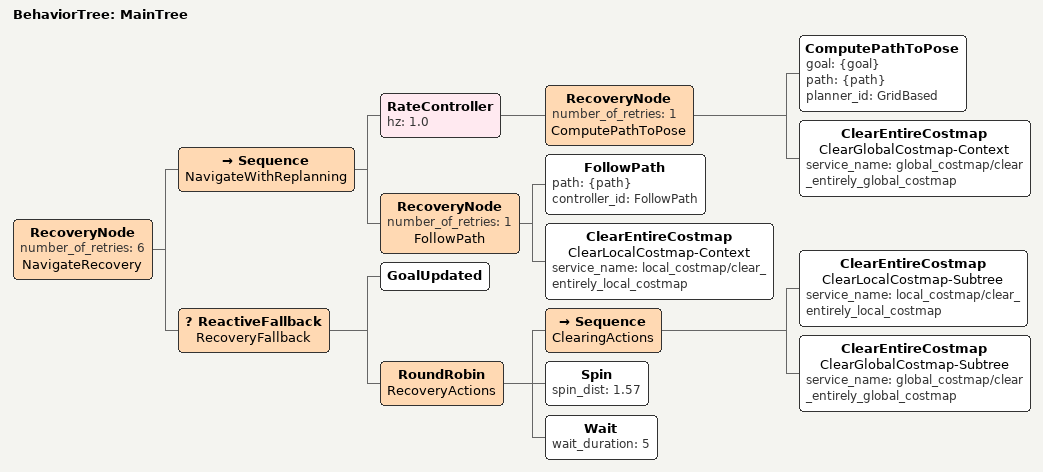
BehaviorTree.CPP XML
<root main_tree_to_execute="MainTree">
  <BehaviorTree ID="MainTree">

    <!--
      NavigateRecovery: 外层的恢复节点
      number_of_retries=6 → 主逻辑失败后最多尝试 6 次恢复
    -->
    <RecoveryNode number_of_retries="6" name="NavigateRecovery">

      <!-- ======== 正常导航序列 ======== -->
      <Sequence name="NavigateWithReplanning">

        <!--
          RateController hz=1.0 → 每秒检查一次路径是否需要重规划
          Internal RecoveryNode → 规划失败时清 global costmap 重试一次
        -->
        <RateController hz="1.0">
          <RecoveryNode number_of_retries="1" name="ComputePathToPose">
            <ComputePathToPose goal="{goal}" path="{path}" planner_id="GridBased"/>
            <ClearEntireCostmap name="ClearGlobalCostmap-Context"
                                service_name="global_costmap/clear_entirely_global_costmap"/>
          </RecoveryNode>
        </RateController>

        <!--
          FollowPath: 路径跟踪
          失败后 → 清 local costmap 重试一次
        -->
        <RecoveryNode number_of_retries="1" name="FollowPath">
          <FollowPath path="{path}" controller_id="FollowPath"/>
          <ClearEntireCostmap name="ClearLocalCostmap-Context"
                              service_name="local_costmap/clear_entirely_local_costmap"/>
        </RecoveryNode>

      </Sequence>

      <!-- ======== 恢复行为序列 (Fallback) ======== -->
      <ReactiveFallback name="RecoveryFallback">

        <!-- GoalUpdated: 如果来了新 goal，跳出恢复直接导航 -->
        <GoalUpdated/>

        <!--
          RoundRobin: 每次恢复调用其中一个动作，轮换执行
          1. 清 costmap（local + global）
          2. 原地旋转 90°
          3. 等待 5 秒
          注意: 没有 BackUp —— 不倒车
        -->
        <RoundRobin name="RecoveryActions">

          <Sequence name="ClearingActions">
            <ClearEntireCostmap name="ClearLocalCostmap-Subtree"
                                service_name="local_costmap/clear_entirely_local_costmap"/>
            <ClearEntireCostmap name="ClearGlobalCostmap-Subtree"
                                service_name="global_costmap/clear_entirely_global_costmap"/>
          </Sequence>

          <Spin spin_dist="1.57"/>

          <Wait wait_duration="5"/>

        </RoundRobin>

      </ReactiveFallback>

    </RecoveryNode>

  </BehaviorTree>
</root>
